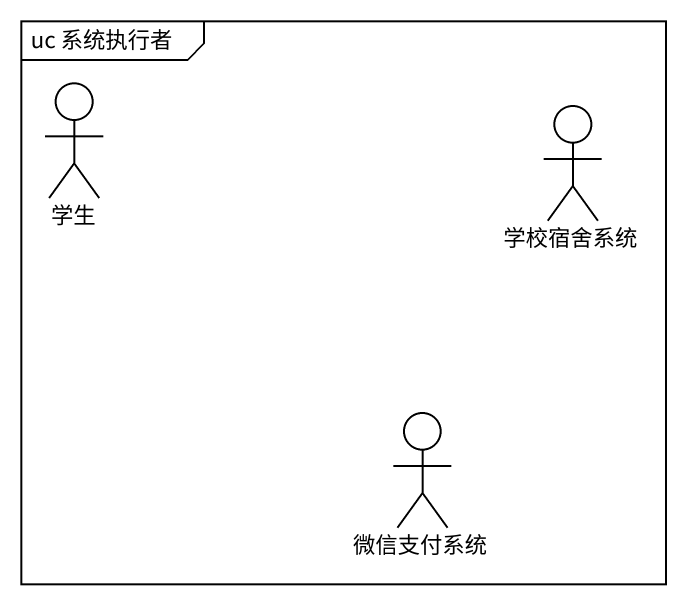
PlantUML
@startuml
mainframe uc 系统执行者
actor 学生
actor 学校宿舍系统
actor 微信支付系统
@enduml
